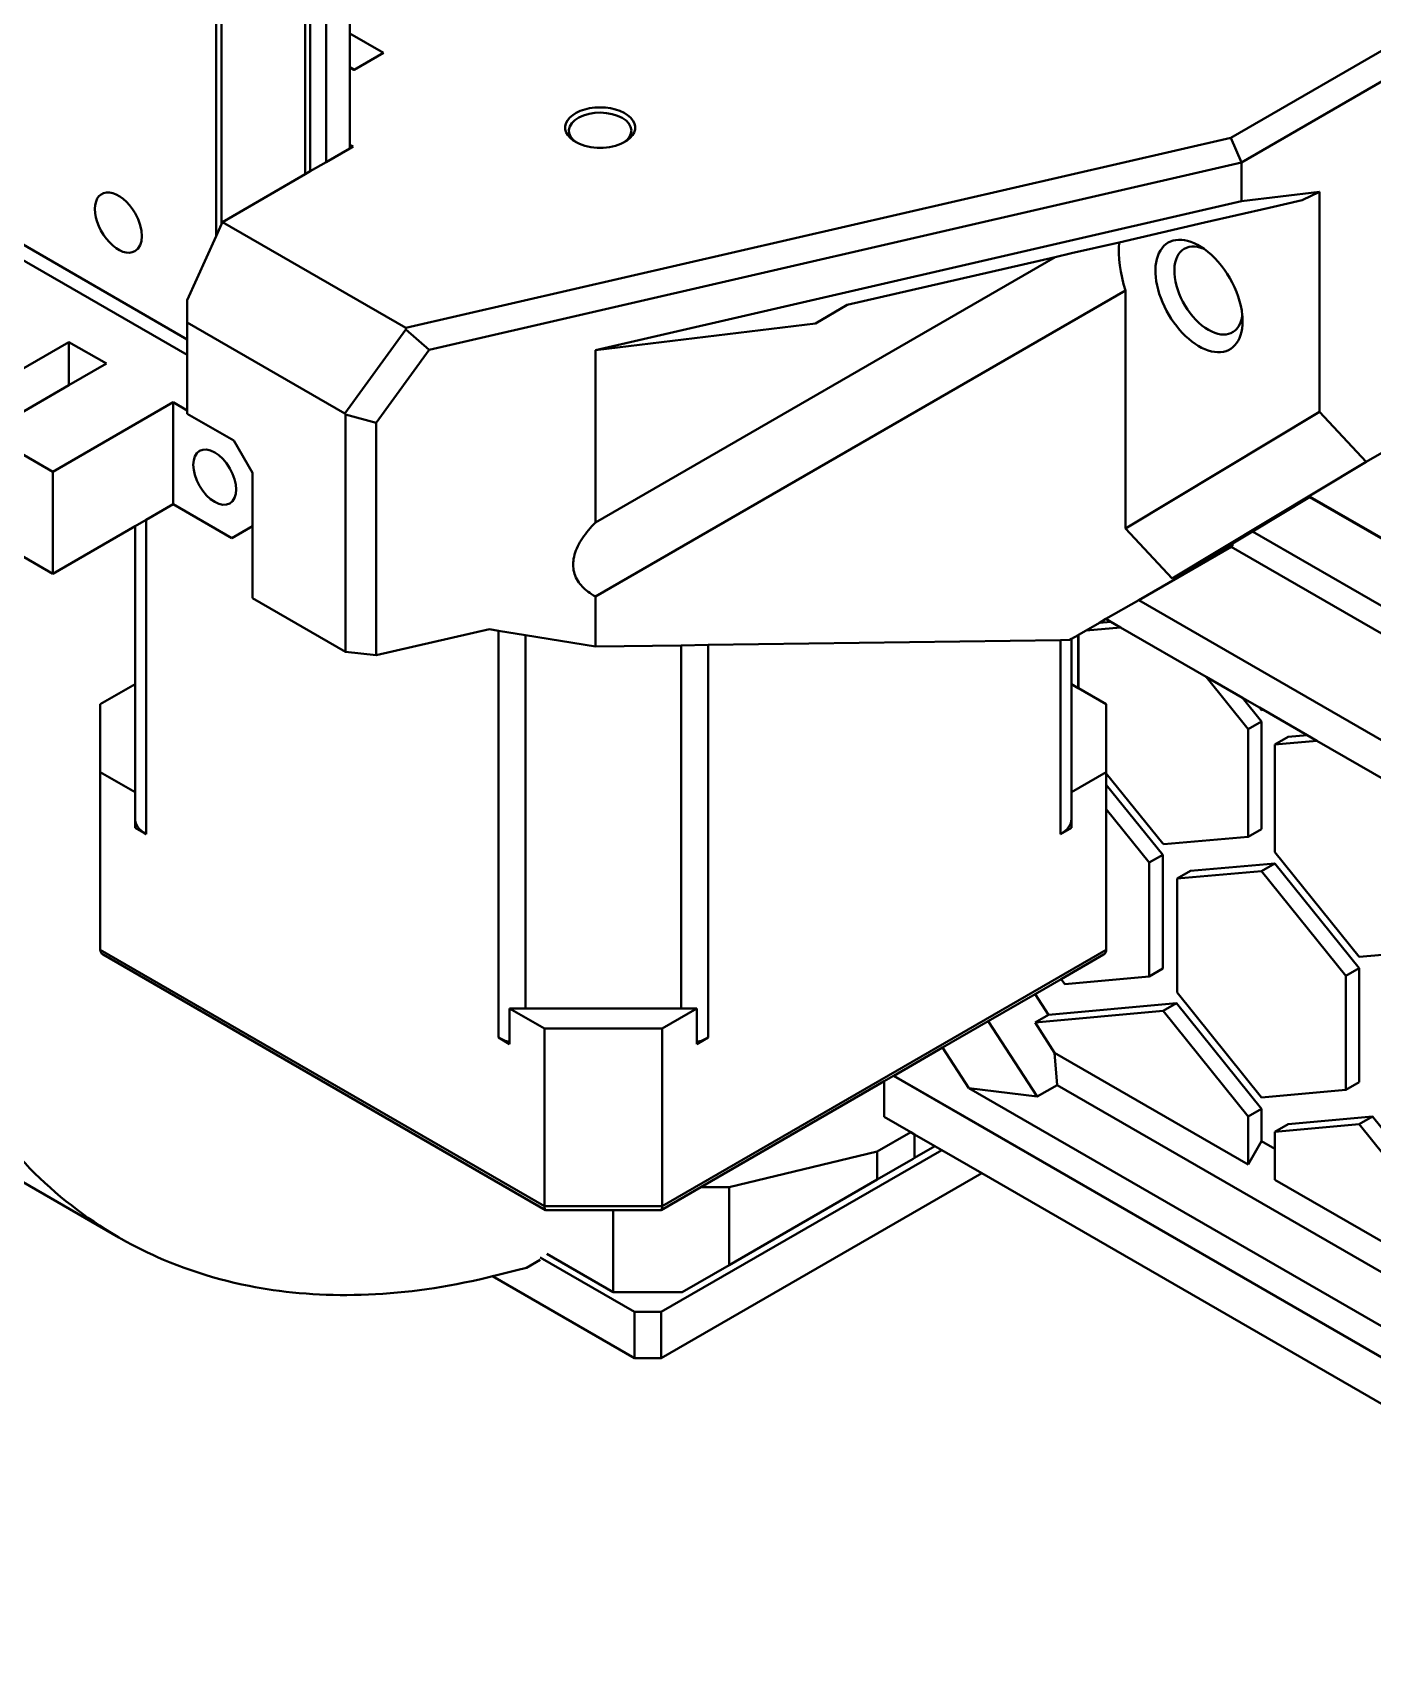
# Model space of a CAD drawing. Header units: millimetres. Extents: x 15 to 415, y 5 to 292.
# Drawn here: x 289.33 to 298.18, y 66.37 to 77.09 of the extents above; entities that cross this region are included whole.
import ezdxf

# ---------------------------------------------------------------- set-up
doc = ezdxf.new("R2010")
doc.units = ezdxf.units.MM
doc.layers.add('Geometries', color=7, linetype='Continuous')

msp = doc.modelspace()

# ---------------------------------------------------------------- linework, layer by layer
at = {"layer": 'Geometries', "linetype": 'Continuous', "lineweight": 40}
for p, q in [((290.5433, 75.7424), (290.5433, 130.9424)), ((290.5787, 75.8211), (290.5787, 130.9424)), ((291.1656, 76.1706), (291.1656, 130.9424)), ((291.272, 76.232), (291.272, 130.9424)), ((291.4272, 77.0809), (291.4272, 79.6815)), ((291.1317, 76.5736), (291.1317, 79.4466)), ((297.2479, 76.3927), (300.1943, 78.0939)), ((300.3269, 77.9663), (297.3181, 76.2292)), ((291.4272, 76.8626), (291.4272, 77.0809)), ((291.6492, 76.9528), (291.4272, 77.0809)), ((291.4553, 76.8409), (291.6492, 76.9528)), ((291.4272, 76.8564), (291.4272, 76.8626)), ((291.4272, 76.3461), (291.4272, 76.8564)), ((291.4548, 76.8405), (291.4272, 76.8564)), ((291.4548, 76.8405), (291.4553, 76.8409)), ((291.1317, 76.5736), (291.1317, 76.5339)), ((291.1317, 76.5213), (291.1317, 76.5339)), ((291.1317, 76.151), (291.1317, 76.5213)), ((291.4484, 76.3339), (291.4272, 76.3461)), ((291.4272, 76.3216), (291.4272, 76.3461)), ((291.4272, 76.3216), (291.4484, 76.3339)), ((291.7971, 75.1357), (297.2479, 76.3927)), ((297.2479, 76.3927), (297.3181, 76.2292)), ((291.1656, 76.1706), (291.272, 76.232)), ((291.272, 76.232), (291.4272, 76.3216)), ((297.3181, 76.2292), (291.9508, 74.9914)), ((297.3181, 76.2292), (297.3181, 75.9726)), ((290.5851, 75.8354), (291.1317, 76.151)), ((291.1317, 76.151), (291.1656, 76.1706)), ((297.3181, 75.9726), (297.8337, 76.0355)), ((297.7197, 75.9803), (297.8337, 76.0355)), ((297.8337, 76.0355), (297.8337, 74.5808)), ((293.05, 74.9883), (297.3181, 75.9726)), ((297.5009, 75.9298), (297.0749, 75.8316)), ((297.7197, 75.9803), (297.5009, 75.9298)), ((290.5433, 75.7424), (290.5787, 75.8211)), ((290.5787, 75.8211), (290.5851, 75.8354)), ((290.5851, 75.8354), (291.7971, 75.1357)), ((297.0749, 75.8316), (296.5096, 75.7012)), ((289.2529, 75.6957), (290.3535, 75.0602)), ((290.3535, 75.3197), (290.5433, 75.7424)), ((296.5096, 75.7012), (296.1957, 75.6289)), ((290.3535, 74.9584), (289.2348, 75.6043)), ((296.0875, 75.6039), (293.05, 73.8502)), ((296.0875, 75.6039), (294.7143, 75.2872)), ((296.0875, 75.6039), (296.1957, 75.6289)), ((293.05, 73.3607), (296.5521, 75.3827)), ((296.5521, 75.3827), (296.5521, 73.8107)), ((290.3535, 75.171), (290.3535, 75.3197)), ((294.5036, 75.1656), (294.7143, 75.2872)), ((291.3954, 74.5695), (290.3535, 75.171)), ((290.3535, 75.171), (290.3535, 75.0602)), ((294.5036, 75.1656), (293.05, 74.9883)), ((288.7758, 74.5833), (289.5713, 75.0426)), ((289.8188, 74.8997), (289.5713, 75.0426)), ((289.5713, 74.7568), (289.5713, 75.0426)), ((290.3535, 75.0602), (290.3535, 74.9584)), ((291.3954, 74.5695), (291.7975, 75.1262)), ((291.7975, 75.1262), (291.7971, 75.1357)), ((291.7975, 75.1262), (291.9508, 74.9914)), ((290.3535, 74.9584), (290.3535, 74.591)), ((291.9508, 74.9914), (291.6025, 74.5092)), ((293.05, 74.9883), (293.05, 73.8502)), ((289.5713, 74.7568), (289.8188, 74.8997)), ((289.0233, 74.4404), (289.5713, 74.7568)), ((289.4652, 74.1853), (290.2607, 74.6445)), ((290.3535, 74.591), (290.2607, 74.6445)), ((290.2607, 73.9709), (290.2607, 74.6445)), ((290.3535, 74.591), (290.3535, 74.5688)), ((290.6605, 74.3916), (290.3535, 74.5688)), ((291.398, 74.563), (291.3954, 74.5695)), ((291.6025, 74.5092), (291.398, 74.563)), ((291.398, 72.9961), (291.398, 74.563)), ((291.6025, 74.5092), (291.6025, 72.9719)), ((296.5521, 73.8107), (297.8337, 74.5808)), ((297.8337, 74.5808), (298.1434, 74.2501)), ((289.4652, 74.1853), (289.0233, 74.4404)), ((298.1434, 74.2501), (298.5404, 74.4811)), ((290.6605, 74.3916), (290.7842, 74.1773)), ((289.4652, 73.5116), (289.4652, 74.1853)), ((298.1434, 74.2501), (296.8618, 73.48)), ((290.7842, 73.8259), (290.7842, 74.1773)), ((290.0818, 73.8676), (290.2607, 73.9709)), ((290.2607, 73.9709), (290.6481, 73.7473)), ((297.7686, 74.0174), (297.3919, 73.791)), ((297.7731, 74.02), (297.7686, 74.0174)), ((297.7686, 74.0174), (301.1126, 72.0867)), ((301.1126, 72.0919), (297.7731, 74.02)), ((297.7731, 74.02), (297.7731, 74.02)), ((290.0086, 73.8254), (290.0818, 73.8676)), ((290.0818, 73.8676), (290.0818, 71.7897)), ((289.0233, 73.7668), (289.4652, 73.5116)), ((289.4652, 73.5116), (290.0086, 73.8254)), ((290.0086, 72.7812), (290.0086, 73.8254)), ((290.6481, 73.7473), (290.7842, 73.8259)), ((290.7842, 73.3505), (290.7842, 73.8259)), ((296.8618, 73.48), (296.5521, 73.8107)), ((297.3919, 73.791), (297.2592, 73.7113)), ((301.1126, 71.6429), (297.3919, 73.791)), ((297.2499, 73.6893), (296.64, 73.3372)), ((296.8618, 73.48), (297.2592, 73.7113)), ((297.2592, 73.6947), (297.2499, 73.6893)), ((301.1126, 71.4592), (297.2499, 73.6893)), ((297.2592, 73.7113), (297.2592, 73.6947)), ((291.398, 72.9961), (290.7842, 73.3505)), ((293.05, 73.3607), (293.05, 73.0297)), ((296.64, 73.3372), (296.4235, 73.2122)), ((296.64, 73.3372), (301.1126, 70.7549)), ((291.6025, 72.9719), (292.3496, 73.1442)), ((292.4102, 73.1343), (292.3496, 73.1442)), ((292.4102, 70.4454), (292.4102, 73.1343)), ((292.587, 73.1054), (292.4102, 73.1343)), ((296.2915, 73.1359), (296.2414, 73.107)), ((296.3799, 73.187), (296.2915, 73.1359)), ((296.2915, 73.1359), (296.5194, 73.1568)), ((296.4235, 73.2122), (296.3799, 73.187)), ((296.3799, 73.187), (296.4552, 73.1939)), ((296.4235, 73.2122), (296.4552, 73.1939)), ((296.4552, 73.1939), (296.5194, 73.1568)), ((296.5194, 73.1568), (297.0846, 72.8305)), ((293.05, 73.0297), (292.587, 73.1054)), ((292.587, 73.1054), (292.587, 70.6379)), ((293.05, 73.0297), (293.6173, 73.0377)), ((293.6173, 73.0377), (293.7941, 73.0402)), ((293.6173, 70.6379), (293.6173, 73.0377)), ((293.7941, 73.0402), (296.1225, 73.0732)), ((293.7941, 73.0402), (293.7941, 70.4454)), ((296.1225, 73.0732), (296.1844, 73.0741)), ((296.1225, 71.7897), (296.1225, 73.0732)), ((296.1957, 73.0807), (296.1844, 73.0741)), ((296.2399, 73.1062), (296.1957, 73.0807)), ((296.1957, 73.0807), (296.1957, 72.7812)), ((296.2414, 73.107), (296.2399, 73.1062)), ((296.2399, 73.1062), (296.2399, 72.7557)), ((296.2414, 73.107), (296.2414, 72.7548)), ((291.6025, 72.9719), (291.398, 72.9961)), ((297.3627, 72.484), (297.0846, 72.8305)), ((297.0846, 72.8305), (297.3256, 72.6913)), ((290.0086, 72.7812), (289.7788, 72.6485)), ((290.0086, 72.1265), (290.0086, 72.7812)), ((296.1957, 72.7812), (296.1957, 72.1265)), ((296.2399, 72.7557), (296.1957, 72.7812)), ((296.2414, 72.7548), (296.2399, 72.7557)), ((296.4256, 72.6485), (296.2414, 72.7548)), ((297.4511, 72.535), (297.3256, 72.6913)), ((297.3256, 72.6913), (297.4373, 72.6269)), ((289.7788, 72.6485), (289.7788, 72.1994)), ((296.4256, 72.1994), (296.4256, 72.6485)), ((297.4511, 72.6097), (297.4373, 72.6269)), ((297.4373, 72.6269), (297.4648, 72.611)), ((297.4648, 72.611), (297.4511, 72.6097)), ((297.4648, 72.611), (297.7533, 72.4444)), ((297.4511, 72.535), (297.3627, 72.484)), ((297.3627, 72.484), (297.3627, 71.773)), ((297.4511, 72.535), (297.4511, 71.824)), ((297.6278, 72.4329), (297.5395, 72.3819)), ((297.5395, 72.3819), (297.8175, 72.4074)), ((297.5395, 72.3819), (297.5395, 71.671)), ((297.6278, 72.4329), (297.7533, 72.4444)), ((297.7533, 72.4444), (297.8175, 72.4074)), ((297.8175, 72.4074), (298.3751, 72.0854)), ((289.7788, 72.1994), (289.7788, 71.0257)), ((289.7788, 72.1994), (290.0086, 72.0667)), ((296.1957, 72.0667), (296.4256, 72.1994)), ((296.4256, 72.1915), (296.4256, 72.1994)), ((296.7982, 71.7283), (296.4256, 72.1915)), ((296.4256, 72.1168), (296.4256, 72.1915)), ((290.0086, 72.0667), (290.0086, 72.1265)), ((290.0086, 72.0667), (290.0086, 71.8918)), ((296.1957, 72.1265), (296.1957, 72.0667)), ((296.1957, 72.0667), (296.1957, 71.8918)), ((296.4256, 71.9559), (296.4256, 72.1168)), ((296.7982, 71.6536), (296.4256, 72.1168)), ((296.7098, 71.6025), (296.4256, 71.9559)), ((296.4256, 71.0257), (296.4256, 71.9559)), ((290.0086, 71.8918), (290.0086, 71.832)), ((290.0086, 71.832), (290.0818, 71.7897)), ((296.1225, 71.7897), (296.1957, 71.832)), ((296.1957, 71.8918), (296.1957, 71.832)), ((296.802, 71.7286), (296.7982, 71.7283)), ((296.802, 71.7286), (296.8058, 71.7239)), ((296.8058, 71.7239), (297.3627, 71.773)), ((297.4511, 71.824), (297.3627, 71.773)), ((296.7982, 71.6536), (296.7098, 71.6025)), ((296.7982, 70.9015), (296.7982, 71.6536)), ((298.0963, 70.9788), (297.5395, 71.671)), ((296.7098, 70.8504), (296.7098, 71.6025)), ((296.9826, 71.5471), (296.8942, 71.4961)), ((296.8942, 71.4961), (297.4511, 71.5452)), ((296.9826, 71.5471), (297.5395, 71.5962)), ((297.5395, 71.5962), (297.4511, 71.5452)), ((297.4511, 71.5452), (298.0079, 70.8531)), ((297.5395, 71.5962), (298.0963, 70.9041)), ((296.8942, 70.744), (296.8942, 71.4961)), ((289.7788, 71.0257), (292.7132, 69.3315)), ((289.7971, 70.994), (292.7208, 69.306)), ((293.4911, 69.3315), (296.4256, 71.0257)), ((296.1263, 70.8318), (296.4072, 70.994)), ((298.6532, 71.028), (298.0963, 70.9788)), ((296.7982, 70.9015), (296.7098, 70.8504)), ((298.0963, 70.9041), (298.0079, 70.8531)), ((298.0963, 70.152), (298.0963, 70.9041)), ((295.9553, 70.7331), (296.1263, 70.8318)), ((296.1263, 70.8318), (296.1523, 70.7994)), ((296.1523, 70.7994), (296.7098, 70.8504)), ((298.0079, 70.101), (298.0079, 70.8531)), ((295.6459, 70.5544), (295.9553, 70.7331)), ((295.9553, 70.7331), (296.0436, 70.5965)), ((296.0436, 70.5965), (296.8904, 70.674)), ((296.802, 70.623), (296.8904, 70.674)), ((297.4511, 69.9753), (296.8904, 70.674)), ((297.4511, 70.05), (296.8942, 70.744)), ((292.587, 70.6379), (292.4834, 70.6379)), ((292.4834, 70.6379), (292.4834, 70.4161)), ((292.4834, 70.6379), (292.7132, 70.5052)), ((293.6173, 70.6379), (292.587, 70.6379)), ((293.4911, 70.5052), (293.7209, 70.6379)), ((293.7209, 70.6379), (293.6173, 70.6379)), ((293.7209, 70.6379), (293.7209, 70.4161)), ((295.3436, 70.3799), (295.6459, 70.5544)), ((295.6459, 70.5544), (295.9686, 70.0554)), ((296.802, 70.623), (295.9552, 70.5454)), ((296.0436, 70.5965), (295.9552, 70.5454)), ((295.9552, 70.5454), (296.0843, 70.3459)), ((297.3627, 69.9242), (296.802, 70.623)), ((292.4102, 70.4454), (292.4834, 70.4031)), ((292.7132, 69.3315), (292.7132, 70.5052)), ((292.7132, 70.5052), (293.4911, 70.5052)), ((293.4911, 70.5052), (293.4911, 69.3315)), ((293.7209, 70.4031), (293.7941, 70.4454)), ((292.4834, 70.4161), (292.4834, 70.4031)), ((293.7209, 70.4161), (293.7209, 70.4031)), ((295.0215, 70.194), (295.3436, 70.3799)), ((295.5168, 70.1121), (295.3436, 70.3799)), ((296.0843, 70.3459), (297.3627, 69.6078)), ((296.0843, 70.3459), (296.1012, 70.132)), ((293.8564, 69.5213), (294.9585, 70.1576)), ((294.9585, 70.1576), (295.0191, 70.1926)), ((294.9585, 70.1576), (294.9585, 69.9214)), ((295.0191, 70.1926), (295.0215, 70.194)), ((301.1126, 66.6745), (295.0191, 70.1926)), ((295.0215, 70.194), (295.5608, 69.8826)), ((295.5168, 70.1121), (301.1126, 66.8814)), ((295.9686, 70.0554), (295.5168, 70.1121)), ((296.1012, 70.132), (295.9686, 70.0554)), ((301.1126, 67.2386), (296.1012, 70.132)), ((298.0963, 70.152), (298.0079, 70.101)), ((298.0079, 70.101), (297.4511, 70.05)), ((288.4151, 69.9829), (289.9018, 69.1246)), ((295.1338, 69.8202), (294.9585, 69.9214)), ((297.4511, 69.9753), (297.3627, 69.9242)), ((297.3627, 69.9242), (297.3627, 69.6078)), ((297.4511, 69.9753), (297.4511, 69.7609)), ((298.1847, 69.9242), (297.6278, 69.8732)), ((298.1847, 69.9242), (298.0963, 69.8732)), ((298.7415, 69.2302), (298.1847, 69.9242)), ((295.1338, 69.8202), (294.9116, 69.6919)), ((295.1588, 69.8058), (295.1338, 69.8202)), ((295.1588, 69.6504), (295.1588, 69.8058)), ((295.2934, 69.7281), (295.1588, 69.8058)), ((295.5608, 69.8826), (295.5609, 69.8825)), ((295.5609, 69.8825), (301.1126, 66.6773)), ((298.0963, 69.8732), (297.5395, 69.8222)), ((297.6278, 69.8732), (297.5395, 69.8222)), ((297.5395, 69.7099), (297.5395, 69.8222)), ((298.6532, 69.1792), (298.0963, 69.8732)), ((293.485, 68.6333), (295.3387, 69.7019)), ((293.9331, 69.4579), (294.9116, 69.6919)), ((294.9116, 69.6919), (294.9116, 69.5077)), ((295.2933, 69.7281), (295.1588, 69.6504)), ((295.3387, 69.7019), (295.2934, 69.7281)), ((295.604, 69.5487), (295.3387, 69.7019)), ((297.3627, 69.6078), (297.4511, 69.7609)), ((297.4511, 69.7609), (297.5395, 69.7099)), ((297.5395, 69.5057), (297.5395, 69.7099)), ((294.9116, 69.5077), (295.1495, 69.645)), ((295.1588, 69.6504), (295.1495, 69.645)), ((295.1495, 69.645), (295.1495, 69.645)), ((293.485, 68.3271), (295.604, 69.5487)), ((293.7466, 69.4579), (293.8564, 69.5213)), ((293.8564, 69.5213), (293.8564, 69.5213)), ((294.9116, 69.5077), (293.9331, 68.9427)), ((301.1126, 66.3683), (295.604, 69.5487)), ((297.5395, 69.5057), (298.6532, 68.8628)), ((293.4835, 69.306), (293.7466, 69.4579)), ((293.9331, 69.4579), (293.7466, 69.4579)), ((293.9331, 68.9427), (293.9331, 69.4579)), ((292.7132, 69.3315), (293.4911, 69.3315)), ((292.7242, 69.3051), (293.1676, 69.3051)), ((293.1676, 68.7639), (293.1676, 69.3051)), ((293.1676, 69.3051), (293.4801, 69.3051)), ((292.6857, 68.9775), (292.5939, 68.9245)), ((293.3083, 68.6333), (292.6857, 68.9928)), ((292.7284, 69.0174), (293.1676, 68.7639)), ((293.6233, 68.7639), (293.9331, 68.9427)), ((293.3083, 68.3271), (292.3711, 68.8682)), ((293.1676, 68.7639), (293.6233, 68.7639)), ((293.3083, 68.6333), (293.485, 68.6333)), ((293.3083, 68.3271), (293.3083, 68.6333)), ((293.485, 68.6333), (293.485, 68.3271)), ((293.485, 68.3271), (293.3083, 68.3271))]:
    msp.add_line(p, q, dxfattribs=at)
at = {"layer": 'Geometries', "linetype": 'Continuous', "lineweight": 40, "flags": 128}
for points in [[(293.05, 73.3607), (293.0371, 73.3683), (293.0247, 73.3761), (293.0128, 73.3841), (293.0015, 73.3924), (292.9908, 73.4009), (292.9806, 73.4096), (292.9716, 73.4181), (292.9631, 73.4268), (292.9551, 73.4356), (292.9477, 73.4447), (292.9408, 73.4539), (292.9336, 73.4647), (292.9272, 73.4757), (292.9215, 73.4869), (292.9166, 73.4984), (292.9124, 73.51), (292.9089, 73.5219), (292.9062, 73.534), (292.9043, 73.5463), (292.9032, 73.5588), (292.9028, 73.5715), (292.9032, 73.5844), (292.9043, 73.5974), (292.9062, 73.6106), (292.9089, 73.6239), (292.9124, 73.6374), (292.9166, 73.651), (292.9215, 73.6647), (292.9272, 73.6786), (292.9336, 73.6925), (292.9408, 73.7066), (292.9481, 73.7198), (292.956, 73.733), (292.9646, 73.7463), (292.9737, 73.7597), (292.9835, 73.7731), (292.9938, 73.7866), (293.0041, 73.7993), (293.0148, 73.812), (293.0261, 73.8247), (293.0378, 73.8374), (293.05, 73.8502)], [(289.1539, 69.7503), (289.1858, 69.7164), (289.2176, 69.6824), (289.2494, 69.6484), (289.2814, 69.6147), (289.3136, 69.5813), (289.3463, 69.5485), (289.3794, 69.5164), (289.413, 69.4849), (289.4471, 69.4541), (289.4815, 69.4239), (289.5164, 69.3943), (289.5517, 69.3654), (289.5874, 69.3371), (289.6235, 69.3094), (289.6599, 69.2823), (289.6972, 69.2555), (289.7349, 69.2294), (289.7731, 69.2039), (289.8116, 69.1791), (289.8505, 69.155), (289.8838, 69.1351), (289.9018, 69.1246)], [(289.9018, 69.1246), (289.9174, 69.1157), (289.9512, 69.0967), (289.9854, 69.0783), (290.0198, 69.0604), (290.0545, 69.0429), (290.0896, 69.0259), (290.1248, 69.0094), (290.1604, 68.9934), (290.1962, 68.9779), (290.2413, 68.9592), (290.2867, 68.9413), (290.3325, 68.9242), (290.3788, 68.9078), (290.4254, 68.8922), (290.4725, 68.8774), (290.5199, 68.8633), (290.5677, 68.85), (290.6158, 68.8375), (290.6642, 68.8258), (290.713, 68.8148), (290.7621, 68.8047), (290.8017, 68.7971), (290.8416, 68.79), (290.8816, 68.7835), (290.9219, 68.7774), (290.9623, 68.7719), (291.0059, 68.7665), (291.0496, 68.7617), (291.0936, 68.7575), (291.1379, 68.7539), (291.1823, 68.7508), (291.2271, 68.7484), (291.2721, 68.7465), (291.3173, 68.7452), (291.3627, 68.7445), (291.4083, 68.7444), (291.4553, 68.7449), (291.5025, 68.746), (291.5499, 68.7477), (291.5975, 68.75), (291.6453, 68.7529), (291.6933, 68.7564), (291.7415, 68.7606), (291.7899, 68.7653), (291.8384, 68.7707), (291.8872, 68.7767), (291.9361, 68.7833), (291.9852, 68.7906), (292.0344, 68.7986), (292.0839, 68.8072), (292.1335, 68.8164), (292.1833, 68.8263), (292.2332, 68.8367), (292.2832, 68.8477), (292.3451, 68.862), (292.3711, 68.8681)], [(292.3711, 68.8681), (292.4071, 68.8769), (292.4693, 68.8923), (292.5316, 68.9082), (292.5939, 68.9245)]]:
    msp.add_lwpolyline(points, dxfattribs=at)
at = {"layer": 'Geometries', "linetype": 'Continuous', "lineweight": 40}
for centre, major_axis, ratio, start_param, end_param in [((291.4184, 76.7099), (0.0969, -0.1678), 0.5773503, 2.0830597, 2.291476), ((293.0813, 76.4596), (0.2312, 0), 0.5773503, 5.4421578, 10.2658055), ((293.0813, 76.4392), (-0.2062, 0), 0.5773503, 3.9269908, 7.0096775), ((293.0813, 76.4392), (-0.2062, 0), 0.5773503, 2.4151005, 3.9269908), ((293.0813, 76.4596), (0.2312, 0), 0.5773503, 3.9826202, 5.4421578), ((289.8981, 75.8321), (0.1094, -0.1894), 0.5773503, 1.560878, 6.2831853), ((289.8981, 75.8321), (0.1094, -0.1894), 0.5773503, 0, 1.560878), ((297.0382, 75.3467), (0.375, -0.6495), 0.5773503, 3.8463572, 4.3381287), ((297.0382, 75.3467), (-0.2036, 0.3526), 0.5773503, 5.3823386, 10.2101761), ((297.1007, 75.3828), (0.1594, -0.276), 0.5773503, 2.4866896, 5.4977871), ((297.0382, 75.3467), (-0.2036, 0.3526), 0.5773503, 4.0424394, 5.3823386), ((297.1007, 75.3828), (0.1594, -0.276), 0.5773503, 5.4977871, 6.9380884), ((297.0382, 75.3467), (-0.2036, 0.3526), 0.5773503, 3.9269908, 4.0424394), ((290.2586, 71.8918), (0.25, 0), 0.5773503, 3.1415927, 3.9269908), ((295.9457, 71.8918), (0.25, 0), 0.5773503, 5.4977871, 6.2831853), ((289.8413, 71.0406), (0.0577, 0.0333), 0.7174389, 2.7488936, 3.5342917), ((296.3631, 71.0406), (0.0577, -0.0333), 0.7174389, 5.8904862, 6.6758844), ((292.587, 70.5475), (0.25, 0), 0.5773503, 3.9269908, 4.2853104), ((293.6173, 70.5475), (0.25, 0), 0.5773503, 5.1394676, 5.4977871), ((292.7391, 69.3676), (-0.0167, -0.0623), 0.3178372, 5.4128279, 6.1982261), ((292.7391, 69.3676), (-0.0167, -0.0623), 0.3178372, 6.1982261, 6.3681445), ((293.4652, 69.3676), (-0.0167, 0.0623), 0.3178372, 3.0566334, 3.2265519), ((293.4652, 69.3676), (-0.0167, 0.0623), 0.3178372, 3.2265519, 4.01195)]:
    msp.add_ellipse(centre, major_axis=major_axis, ratio=ratio, start_param=start_param, end_param=end_param, dxfattribs=at)
msp.add_ellipse((290.5347, 74.1495), major_axis=(-0.1, 0.1732), ratio=0.5773503, dxfattribs=at)

doc.saveas('drawing.dxf')
